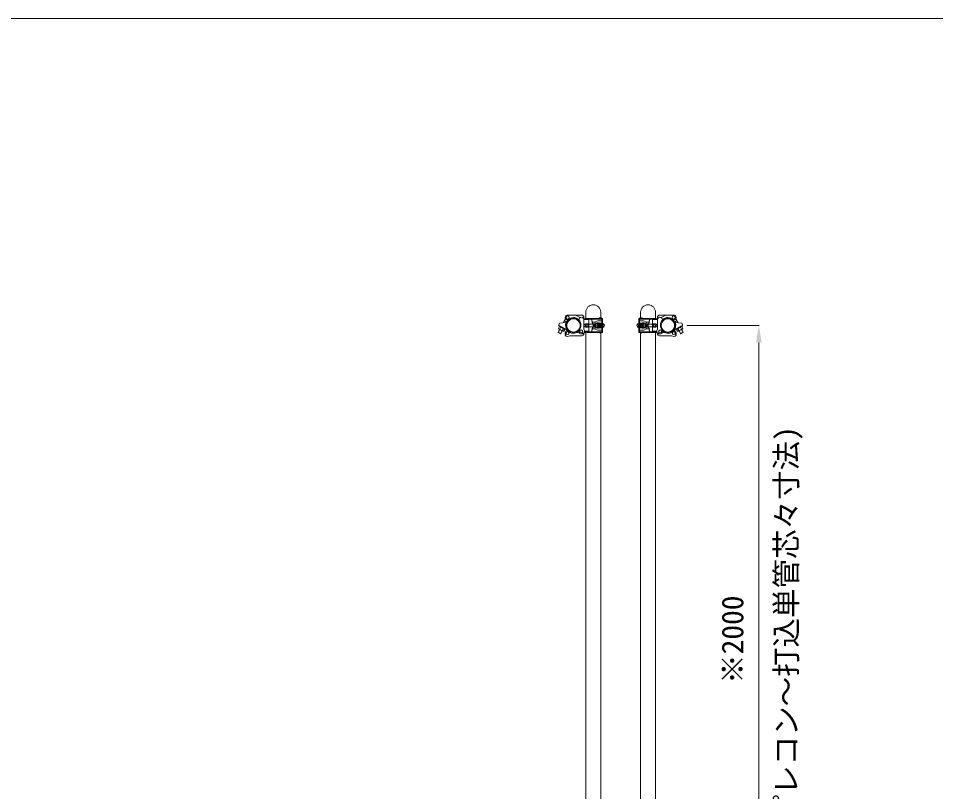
# Model space of a CAD drawing. Units: millimetres, scale not verified. Extents: x 35020 to 55145, y -14438 to 14438.
# Drawn here: x 44308 to 47295, y -3080 to -562 of the extents above; entities that cross this region are included whole.
import ezdxf
from ezdxf.enums import TextEntityAlignment as Align

# ---------------------------------------------------------------- set-up
doc = ezdxf.new("R2010")
doc.units = ezdxf.units.MM
doc.header["$LTSCALE"] = 38
for name, color, linetype, lineweight in [('0-6_ﾎﾞﾙﾄ類', 2, 'Continuous', 18), ('0-A_図面枠', 7, 'Continuous', 18), ('0-B_寸法', 3, 'Continuous', 18), ('0-D_単管', 7, 'Continuous', 18), ('0-E_単管ｸﾗﾝﾌﾟ', 7, 'Continuous', 18)]:
    doc.layers.add(name, color=color, linetype=linetype, lineweight=lineweight)
doc.styles.add('ＭＳ ゴシック', font='')
doc.styles.get('ＭＳ ゴシック').set_extended_font_data('MS Gothic')

msp = doc.modelspace()

# ---------------------------------------------------------------- linework, layer by layer
at = {"layer": '0-6_ﾎﾞﾙﾄ類'}
for p, q in [((46068, -1573.8), (46082.55, -1581.58)), ((46070.4, -1566), (46071.35, -1564.22)), ((46087.72, -1575.25), (46070.4, -1566)), ((46088.65, -1573.5), (46071.35, -1564.22)), ((46074.72, -1568.33), (46071.38, -1574.58)), ((46083.38, -1572.95), (46080.05, -1579.2)), ((46088.65, -1573.5), (46087.72, -1575.25)), ((46450.95, -1573.5), (46468.25, -1564.22)), ((46450.95, -1573.5), (46451.88, -1575.25)), ((46469.2, -1566), (46451.88, -1575.25)), ((46456.23, -1572.95), (46459.55, -1579.2)), ((46471.6, -1573.8), (46457.05, -1581.58)), ((46464.88, -1568.33), (46468.22, -1574.58)), ((46469.2, -1566), (46468.25, -1564.22))]:
    msp.add_line(p, q, dxfattribs=at)
for points in [[(46070.4, -1566), (46067.05, -1572.25), (46068, -1573.8)], [(46087.72, -1575.25), (46084.38, -1581.53), (46082.55, -1581.58)], [(46451.88, -1575.25), (46455.22, -1581.53), (46457.05, -1581.58)], [(46469.2, -1566), (46472.55, -1572.25), (46471.6, -1573.8)]]:
    msp.add_lwpolyline(points, dxfattribs=at)
for centre, radius, start, end in [((46070.9, -1570.25), 4.35, 207.478, 276.246), ((46083.03, -1563.23), 16.25, 224.274, 259.45), ((46083.9, -1577.2), 4.35, 207.478, 276.246), ((46455.7, -1577.2), 4.35, 263.754, 332.522), ((46456.58, -1563.23), 16.25, 280.55, 315.726), ((46468.7, -1570.25), 4.35, 263.754, 332.522)]:
    msp.add_arc(centre, radius, start, end, dxfattribs=at)
at = {"layer": '0-A_図面枠'}
msp.add_lwpolyline([(35019.8, -562.5), (55144.8, -562.5), (55144.8, -14437.5), (35019.8, -14437.5)], close=True, dxfattribs=at)
at = {"layer": '0-B_寸法'}
for p, q in [((46484.78, -1562.5), (46720.8, -1562.5)), ((46719.8, -1617.5), (46719.8, -3507.5))]:
    msp.add_line(p, q, dxfattribs=at)
at = {"layer": '0-B_寸法', "color": 91}
msp.add_solid([(46710.62, -1617.5), (46719.8, -1562.5), (46728.97, -1617.5)], dxfattribs=at)
at = {"layer": '0-D_単管'}
for p, q in [((46156.17, -1539.5), (46156.17, -1519.5)), ((46204.78, -1519.5), (46204.78, -1537.67)), ((46334.83, -1519.5), (46334.83, -1537.67)), ((46383.43, -1539.5), (46383.43, -1519.5)), ((46156.17, -3508), (46156.17, -1585.5)), ((46204.78, -1587.33), (46204.78, -3508)), ((46383.43, -3536.5), (46383.43, -1585.5))]:
    msp.add_line(p, q, dxfattribs=at)
msp.add_lwpolyline([(46334.83, -1587.33), (46334.83, -3538.5), (46370.6, -3538.5)], dxfattribs=at)
for centre in [(46180.47, -1519.5), (46359.12, -1519.5)]:
    msp.add_arc(centre, 24.3, 0, 180, dxfattribs=at)
at = {"layer": '0-E_単管ｸﾗﾝﾌﾟ'}
for p, q in [((46089.9, -1539.75), (46082.38, -1553.83)), ((46090.45, -1540.82), (46083.58, -1553.72)), ((46085.4, -1548.18), (46086.93, -1547.23)), ((46086.12, -1546.8), (46094.95, -1551.5)), ((46092.22, -1552.95), (46093.62, -1553.5)), ((46092.9, -1553.23), (46097.52, -1544.6)), ((46093.07, -1555.05), (46098.72, -1544.48)), ((46094.22, -1552.88), (46094.15, -1551.08)), ((46142.97, -1528.6), (46097.22, -1528.6)), ((46137.88, -1536.78), (46122.73, -1528.67)), ((46149.45, -1574.82), (46149.45, -1540.48)), ((46149.97, -1575.45), (46149.97, -1535.6)), ((46150.08, -1543.5), (46165.98, -1543.5)), ((46154.97, -1539.5), (46210.97, -1539.5)), ((46154.97, -1542), (46210.97, -1542)), ((46165.98, -1543.5), (46165.98, -1581.5)), ((46166.97, -1542), (46166.97, -1539.5)), ((46174.98, -1542), (46174.98, -1539.5)), ((46177.85, -1552), (46174.98, -1542)), ((46195.97, -1546.93), (46183.85, -1552)), ((46195.97, -1546.93), (46206.97, -1546.93)), ((46207.95, -1544), (46210.97, -1544)), ((46207.97, -1539.5), (46207.97, -1557.5)), ((46207.97, -1543), (46210.97, -1543)), ((46210.97, -1539.5), (46210.97, -1557.5)), ((46328.62, -1539.5), (46328.62, -1557.5)), ((46384.62, -1539.5), (46328.62, -1539.5)), ((46384.62, -1542), (46328.62, -1542)), ((46331.62, -1543), (46328.62, -1543)), ((46331.65, -1544), (46328.62, -1544)), ((46331.62, -1539.5), (46331.62, -1557.5)), ((46343.62, -1546.93), (46332.62, -1546.93)), ((46343.62, -1546.93), (46355.75, -1552)), ((46361.75, -1552), (46364.62, -1542)), ((46364.62, -1542), (46364.62, -1539.5)), ((46372.62, -1542), (46372.62, -1539.5)), ((46389.53, -1543.5), (46373.62, -1543.5)), ((46373.62, -1543.5), (46373.62, -1581.5)), ((46389.62, -1575.45), (46389.62, -1535.6)), ((46390.15, -1574.82), (46390.15, -1540.48)), ((46396.62, -1528.6), (46442.38, -1528.6)), ((46401.72, -1536.78), (46416.88, -1528.67)), ((46446.53, -1555.05), (46440.88, -1544.48)), ((46446.7, -1553.23), (46442.08, -1544.6)), ((46453.47, -1546.8), (46444.65, -1551.5)), ((46445.38, -1552.88), (46445.45, -1551.08)), ((46447.38, -1552.95), (46445.97, -1553.5)), ((46449.15, -1540.82), (46456.02, -1553.72)), ((46449.7, -1539.75), (46457.22, -1553.83)), ((46454.2, -1548.18), (46452.68, -1547.23)), ((46070.88, -1575.33), (46066.2, -1584.07)), ((46071.75, -1575.8), (46066.38, -1585.88)), ((46071.17, -1564.15), (46069.88, -1565.45)), ((46071.17, -1564.15), (46094.65, -1576.7)), ((46078.83, -1579.58), (46073.43, -1589.65)), ((46079.7, -1580.05), (46075.02, -1588.8)), ((46152.12, -1581.5), (46165.98, -1581.5)), ((46153.98, -1557.6), (46153.98, -1567.4)), ((46154.97, -1557.5), (46165.98, -1557.5)), ((46154.97, -1557.5), (46154.97, -1567.5)), ((46154.97, -1567.5), (46165.98, -1567.5)), ((46154.97, -1583), (46210.97, -1583)), ((46159.25, -1558.5), (46188.53, -1558.5)), ((46159.25, -1566.5), (46188.53, -1566.5)), ((46162.98, -1557.5), (46162.98, -1567.5)), ((46165.98, -1581.5), (46164.4, -1583)), ((46166.97, -1585.5), (46166.97, -1583)), ((46177.85, -1573), (46174.98, -1583)), ((46174.98, -1585.5), (46174.98, -1583)), ((46177.85, -1557), (46189.28, -1557)), ((46177.85, -1568), (46189.28, -1568)), ((46181.83, -1557.5), (46189, -1557.5)), ((46181.83, -1567.5), (46189, -1567.5)), ((46195.97, -1578.07), (46183.85, -1573)), ((46190.47, -1557), (46195.47, -1557)), ((46190.47, -1568), (46195.47, -1568)), ((46192.75, -1553.5), (46200, -1553.5)), ((46192.75, -1571.5), (46200, -1571.5)), ((46195.97, -1578.07), (46206.97, -1578.07)), ((46198.1, -1558.5), (46213, -1558.5)), ((46198.1, -1566.5), (46213, -1566.5)), ((46199.03, -1557.5), (46213.82, -1557.5)), ((46199.03, -1567.5), (46213.82, -1567.5)), ((46202.55, -1554.92), (46206.97, -1554.92)), ((46202.55, -1570.08), (46206.97, -1570.08)), ((46207.95, -1581), (46210.97, -1581)), ((46207.97, -1585.5), (46207.97, -1567.5)), ((46207.97, -1582), (46210.97, -1582)), ((46210.97, -1567.5), (46210.97, -1585.5)), ((46214.6, -1557.75), (46213.82, -1557.5)), ((46214.6, -1567.25), (46213.82, -1567.5)), ((46325, -1557.75), (46325.78, -1557.5)), ((46325, -1567.25), (46325.78, -1567.5)), ((46340.58, -1557.5), (46325.78, -1557.5)), ((46340.58, -1567.5), (46325.78, -1567.5)), ((46341.5, -1558.5), (46326.6, -1558.5)), ((46341.5, -1566.5), (46326.6, -1566.5)), ((46328.62, -1567.5), (46328.62, -1585.5)), ((46331.65, -1581), (46328.62, -1581)), ((46331.62, -1582), (46328.62, -1582)), ((46384.62, -1583), (46328.62, -1583)), ((46331.62, -1585.5), (46331.62, -1567.5)), ((46337.05, -1554.92), (46332.62, -1554.92)), ((46337.05, -1570.08), (46332.62, -1570.08)), ((46343.62, -1578.07), (46332.62, -1578.07)), ((46346.85, -1553.5), (46339.6, -1553.5)), ((46346.85, -1571.5), (46339.6, -1571.5)), ((46343.62, -1578.07), (46355.75, -1573)), ((46349.12, -1557), (46344.12, -1557)), ((46349.12, -1568), (46344.12, -1568)), ((46361.75, -1557), (46350.32, -1557)), ((46361.75, -1568), (46350.32, -1568)), ((46357.77, -1557.5), (46350.6, -1557.5)), ((46357.77, -1567.5), (46350.6, -1567.5)), ((46380.35, -1558.5), (46351.08, -1558.5)), ((46380.35, -1566.5), (46351.08, -1566.5)), ((46361.75, -1573), (46364.62, -1583)), ((46364.62, -1585.5), (46364.62, -1583)), ((46372.62, -1585.5), (46372.62, -1583)), ((46384.62, -1557.5), (46373.62, -1557.5)), ((46384.62, -1567.5), (46373.62, -1567.5)), ((46387.47, -1581.5), (46373.62, -1581.5)), ((46373.62, -1581.5), (46375.2, -1583)), ((46376.62, -1557.5), (46376.62, -1567.5)), ((46384.62, -1557.5), (46384.62, -1567.5)), ((46385.62, -1557.6), (46385.62, -1567.4)), ((46468.43, -1564.15), (46444.95, -1576.7)), ((46459.9, -1580.05), (46464.58, -1588.8)), ((46460.78, -1579.58), (46466.18, -1589.65)), ((46467.85, -1575.8), (46473.22, -1585.88)), ((46468.43, -1564.15), (46469.72, -1565.45)), ((46468.72, -1575.33), (46473.4, -1584.07)), ((46075.02, -1588.8), (46066.2, -1584.07)), ((46073.43, -1589.65), (46075.02, -1588.8)), ((46088.88, -1595.22), (46091, -1593.1)), ((46142.97, -1595.77), (46103.88, -1595.77)), ((46148.9, -1589.8), (46146.78, -1587.67)), ((46154.97, -1585.5), (46210.97, -1585.5)), ((46384.62, -1585.5), (46328.62, -1585.5)), ((46390.7, -1589.8), (46392.83, -1587.67)), ((46396.62, -1595.77), (46435.72, -1595.77)), ((46450.72, -1595.22), (46448.6, -1593.1)), ((46464.58, -1588.8), (46473.4, -1584.07)), ((46466.18, -1589.65), (46464.58, -1588.8))]:
    msp.add_line(p, q, dxfattribs=at)
for points in [[(46068.78, -1560.25), (46070.75, -1554.85), (46092.22, -1552.95)], [(46174.98, -1542), (46177.85, -1557), (46177.85, -1552), (46183.85, -1552)], [(46364.62, -1542), (46361.75, -1557), (46361.75, -1552), (46355.75, -1552)], [(46470.82, -1560.25), (46468.85, -1554.85), (46447.38, -1552.95)], [(46174.98, -1583), (46177.85, -1568), (46177.85, -1573), (46183.85, -1573)], [(46364.62, -1583), (46361.75, -1568), (46361.75, -1573), (46355.75, -1573)], [(46073.43, -1589.65), (46066.38, -1585.88), (46066.2, -1584.07)], [(46466.18, -1589.65), (46473.22, -1585.88), (46473.4, -1584.07)]]:
    msp.add_lwpolyline(points, dxfattribs=at)
for centre, radius in [((46097.25, -1536.6), 5), ((46116.2, -1562.5), 21.8), ((46423.4, -1562.5), 21.8), ((46442.35, -1536.6), 5), ((46096.67, -1587.45), 5), ((46141.15, -1582), 5), ((46398.45, -1582), 5), ((46442.93, -1587.45), 5)]:
    msp.add_circle(centre, radius, dxfattribs=at)
for centre, radius, start, end in [((46097.25, -1536.6), 8, 89.555, 294.53), ((46116.2, -1562.5), 25.8, 158.301, 221.08), ((46116.2, -1562.5), 24.3, 158.23, 141.61), ((46116.2, -1562.5), 25.8, 46.062, 136.061), ((46142.07, -1543.57), 8, 22.798, 204.53), ((46142.97, -1535.6), 7, 0, 90), ((46154.97, -1544.5), 5, 90, 180), ((46154.97, -1544.5), 2.5, 90, 156.422), ((46183.85, -1557), 5, 0, 90), ((46203.4, -1543.77), 6.25, 43.038, 136.962), ((46206.97, -1550.93), 4, 270, 90), ((46332.62, -1550.93), 4, 90, 270), ((46336.2, -1543.77), 6.25, 43.038, 136.962), ((46355.75, -1557), 5, 90, 180), ((46384.62, -1544.5), 5, 0, 90), ((46384.62, -1544.5), 2.5, 23.578, 90), ((46396.62, -1535.6), 7, 90, 180), ((46397.53, -1543.57), 8, 335.47, 157.202), ((46423.4, -1562.5), 24.3, 38.39, 21.77), ((46423.4, -1562.5), 25.8, 43.939, 133.938), ((46442.35, -1536.6), 8, 245.47, 90.445), ((46423.4, -1562.5), 25.8, 318.92, 21.699), ((46073.47, -1561.97), 5, 159.862, 224.13), ((46096.67, -1587.45), 8, 71.788, 224.862), ((46116.2, -1562.5), 25.8, 221.076, 311.075), ((46141.15, -1582), 8, 161.788, 314.862), ((46141.15, -1582), 11, 314.862, 40.876), ((46154.97, -1562.5), 5, 90, 270), ((46154.97, -1580.5), 2.5, 203.578, 270), ((46163.72, -1562.5), 6, 138.19, 221.81), ((46163.72, -1562.5), 6, 123.557, 123.564), ((46163.72, -1562.5), 6, 236.443, 236.462), ((46186.73, -1562.5), 7, 134.415, 225.585), ((46188.72, -1562.5), 7, 134.415, 225.585), ((46190.72, -1562.5), 7, 134.415, 225.585), ((46183.85, -1568), 5, 270, 0), ((46192.73, -1562.5), 7, 134.415, 225.585), ((46198.35, -1562.5), 10.6, 121.891, 238.109), ((46198.35, -1562.5), 9.6, 110.364, 249.636), ((46203.35, -1562.5), 9.6, 110.364, 249.636), ((46203.35, -1562.5), 6.6, 130.749, 229.251), ((46204.73, -1562.5), 7, 134.415, 225.585), ((46206.72, -1562.5), 7, 134.415, 225.585), ((46196.65, -1562.5), 9.6, 31.388, 69.636), ((46196.65, -1562.5), 9.6, 290.364, 328.612), ((46208.72, -1562.5), 7, 134.415, 225.585), ((46210.72, -1562.5), 7, 134.415, 225.585), ((46212.72, -1562.5), 7, 134.415, 225.585), ((46206.97, -1574.07), 4, 270, 90), ((46214.72, -1562.5), 7, 134.415, 225.585), ((46216.72, -1562.5), 7, 134.415, 225.585), ((46218.72, -1562.5), 7, 134.415, 225.585), ((46219.72, -1562.5), 7, 137.22, 222.78), ((46210.93, -1562.5), 6, 307.592, 52.408), ((46328.67, -1562.5), 6, 127.592, 232.408), ((46319.88, -1562.5), 7, 317.22, 42.78), ((46320.88, -1562.5), 7, 314.415, 45.585), ((46322.88, -1562.5), 7, 314.415, 45.585), ((46332.62, -1574.07), 4, 90, 270), ((46324.88, -1562.5), 7, 314.415, 45.585), ((46326.88, -1562.5), 7, 314.415, 45.585), ((46328.88, -1562.5), 7, 314.415, 45.585), ((46342.95, -1562.5), 9.6, 110.364, 148.612), ((46342.95, -1562.5), 9.6, 211.388, 249.636), ((46330.88, -1562.5), 7, 314.415, 45.585), ((46332.88, -1562.5), 7, 314.415, 45.585), ((46336.25, -1562.5), 9.6, 290.364, 69.636), ((46334.88, -1562.5), 7, 314.415, 45.585), ((46336.25, -1562.5), 6.6, 310.749, 49.251), ((46341.25, -1562.5), 9.6, 290.364, 69.636), ((46341.25, -1562.5), 10.6, 301.891, 58.109), ((46355.75, -1568), 5, 180, 270), ((46346.88, -1562.5), 7, 314.415, 45.585), ((46348.88, -1562.5), 7, 314.415, 45.585), ((46350.88, -1562.5), 7, 314.415, 45.585), ((46352.88, -1562.5), 7, 314.415, 45.585), ((46375.88, -1562.5), 6, 303.538, 303.557), ((46375.88, -1562.5), 6, 56.436, 56.443), ((46375.88, -1562.5), 6, 318.19, 41.81), ((46384.62, -1562.5), 5, 270, 90), ((46384.62, -1580.5), 2.5, 270, 336.422), ((46398.45, -1582), 11, 139.124, 225.138), ((46398.45, -1582), 8, 225.138, 18.212), ((46423.4, -1562.5), 25.8, 228.925, 318.924), ((46442.93, -1587.45), 8, 315.138, 108.212), ((46466.12, -1561.97), 5, 315.87, 20.138), ((46096.67, -1587.45), 11, 224.862, 310.876), ((46142.97, -1588.78), 7, 270, 0), ((46154.97, -1580.5), 5, 231.658, 270), ((46203.4, -1581.23), 6.25, 223.038, 316.962), ((46336.2, -1581.23), 6.25, 223.038, 316.962), ((46384.62, -1580.5), 5, 270, 308.342), ((46396.62, -1588.78), 7, 180, 270), ((46442.93, -1587.45), 11, 229.124, 315.138)]:
    msp.add_arc(centre, radius, start, end, dxfattribs=at)

# ---------------------------------------------------------------- texts
at = {"layer": '0-B_寸法', "style": 'ＭＳ ゴシック'}
for s, p in [('(プレコン～打込単管芯々寸法)', (46865.4, -3234.5)), ('※2000', (46690.25, -2729.32))]:
    msp.add_text(s, height=70.38, rotation=90, dxfattribs=at).set_placement(p, align=Align.BOTTOM_LEFT)

doc.saveas('drawing.dxf')
